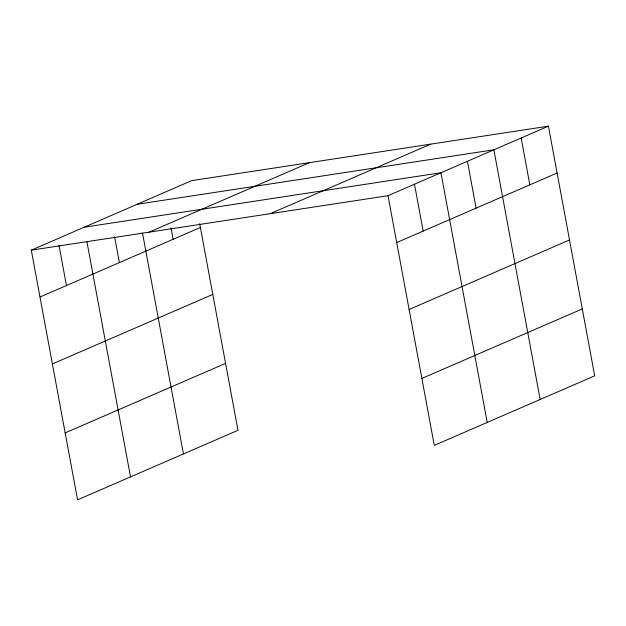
<?xml version="1.0" encoding="UTF-8"?>
<svg xmlns="http://www.w3.org/2000/svg" width="626" height="626" viewBox="0 0 626 626"><rect width="100%" height="100%" fill="white"/><g stroke="black" fill="none" stroke-linecap="round" stroke-linejoin="round"><path stroke-width="0.94" d="M199.678 223.654L237.982 430.305L77.577 499.838L31.3 250.157L191.705 180.624L548.423 126.162L594.7 375.843L434.295 445.376L388.018 195.695L548.423 126.162M149.019 232.183L309.424 162.65M39.986 297.014L200.39 227.481M270.299 213.669L430.711 144.136M52.388 363.949L212.793 294.416M396.704 242.552L557.109 173.019M65.167 432.902L225.579 363.37M409.107 309.487L569.511 239.954M421.885 378.44L582.297 308.915M137.172 204.264L493.883 149.802L540.16 399.482M84.236 227.215L440.954 172.753L487.224 422.433M31.3 250.157L388.018 195.695M521.153 137.986L529.839 184.842M467.419 161.273L476.104 208.137M414.482 184.224L423.168 231.08M170.992 227.825L173.12 239.304M142.485 232.95L183.441 453.944M114.597 236.777L119.386 262.591M86.889 241.558L130.513 476.895M59.008 245.376L66.45 285.542"/></g></svg>
